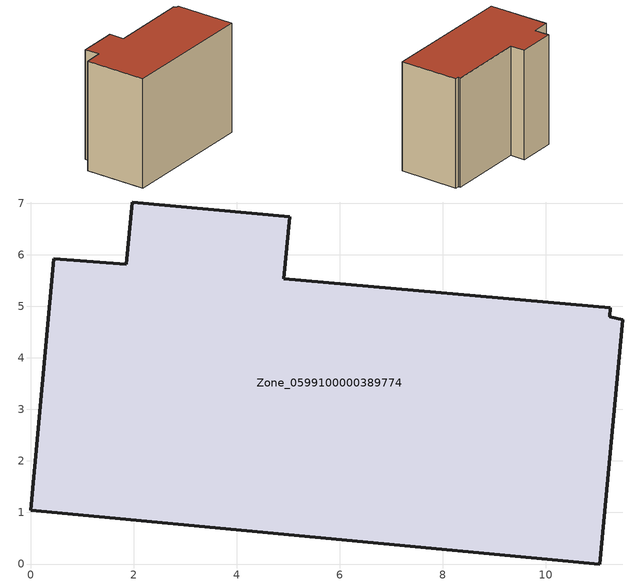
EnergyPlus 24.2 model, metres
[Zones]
Zone_0599100000389774
 floor ground (C_G): 1.86,5.82 1.97,7.03 5.03,6.74 4.92,5.53 11.26,4.98 11.24,4.8 11.5,4.74 11.05,0 0,1.04 0.44,5.93 z0
 wall outside (C_F): 0.44,5.93 0,1.04 11.05,0 11.5,4.74 11.24,4.8 11.26,4.98 4.92,5.53 5.03,6.74 1.97,7.03 1.86,5.82 0.44,5.93 z0:8.89
 roof outside (C_R): 11.05,0 11.5,4.74 11.24,4.8 11.26,4.98 4.92,5.53 5.03,6.74 1.97,7.03 1.86,5.82 0.44,5.93 0,1.04 z8.89
[BUILDING]
Pand.0599100000389774: North Axis=0; Terrain=City; Loads Convergence Tolerance Value=0.04; Temperature Convergence Tolerance Value=0.4; Solar Distribution=FullExterior; Maximum Number of Warmup Days=25; Minimum Number of Warmup Days=1
[Site:Location]
Rotterdam.The.Hague.AP_ZH_NLD Design_Conditions: Latitude=51.96; Longitude=4.45; Time Zone=1; Elevation=-4.5
[SITE:GROUNDTEMPERATURE:BUILDINGSURFACE]
18, 18, 18, 18, 18, 18, 18, 18, 18, 18, 18, 18
[MATERIAL] Thermal Absorptance=0.9; Solar Absorptance=0.7; Visible Absorptance=0.7
Name | Roughness | Thickness | Conductivity | Density | Specific Heat
G.TC.1992-2005 | MediumSmooth | 0.15 | 0.06 | 540 | 1210
F.TC.1992-2005 | Rough | 0.3 | 0.12 | 1920 | 840
R.TC.1992-2005 | MediumRough | 0.2 | 0.08 | 1500 | 1000
[CONSTRUCTION]
C_G: G.TC.1992-2005
C_F: F.TC.1992-2005
C_R: R.TC.1992-2005
[ZONE]
Zone_0599100000389774: Type=1; Multiplier=1; Ceiling Height=Autocalculate; Volume=Autocalculate; Floor Area=autocalculate; Part of Total Floor Area=Yes
[ZONEINFILTRATION:DESIGNFLOWRATE]
Infil_Zone_0599100000389774: Zone or ZoneList or Space or SpaceList=Zone_0599100000389774; Schedule=AlwaysOn; Design Flow Rate Calculation Method=Flow/Area; Flow Rate per Floor Area=0.0015; Constant Term Coefficient=1; Temperature Term Coefficient=0; Velocity Term Coefficient=0; Velocity Squared Term Coefficient=0
[HVACTEMPLATE:ZONE:IDEALLOADSAIRSYSTEM]
Zone_0599100000389774: Maximum Heating Supply Air Temperature=50; Minimum Cooling Supply Air Temperature=13; Maximum Heating Supply Air Humidity Ratio=0.0156; Minimum Cooling Supply Air Humidity Ratio=0.0077; Heating Limit=NoLimit; Cooling Limit=NoLimit; Dehumidification Control Type=ConstantSensibleHeatRatio; Cooling Sensible Heat Ratio=0.7; Dehumidification Setpoint=60; Humidification Control Type=None; Humidification Setpoint=30; Outdoor Air Method=None; Outdoor Air Flow Rate per Person=0.00944; Outdoor Air Flow Rate per Zone Floor Area=0; Outdoor Air Flow Rate per Zone=0; Demand Controlled Ventilation Type=None; Outdoor Air Economizer Type=NoEconomizer; Heat Recovery Type=None; Sensible Heat Recovery Effectiveness=0.7; Latent Heat Recovery Effectiveness=0.65
[ZONECONTROL:THERMOSTAT]
ThermostatControl_Zone_0599100000389774: Zone or ZoneList=Zone_0599100000389774; Control Type Schedule=DualSetpointControlType; Control 1=Thermostat_Zone_0599100000389774; Temperature Difference Between Cutout And Setpoint=0
[THERMOSTATSETPOINT:DUALSETPOINT]
Thermostat_Zone_0599100000389774: Heating Setpoint Temperature Schedule=HeatingSetpoint_Zone_0599100000389774; Cooling Setpoint Temperature Schedule=CoolingSetpoint_Zone_0599100000389774
[SCHEDULE:COMPACT]
HeatingSetpoint_Zone_0599100000389774: Through: 12/31, For: AllDays, Until: 24:00, 21
CoolingSetpoint_Zone_0599100000389774: Through: 12/31, For: AllDays, Until: 24:00, 24
DualSetpointControlType: Through: 12/31, For: AllDays, Until: 24:00, 4
AlwaysOn: Through: 12/31, For: AllDays, Until: 24:00, 1
